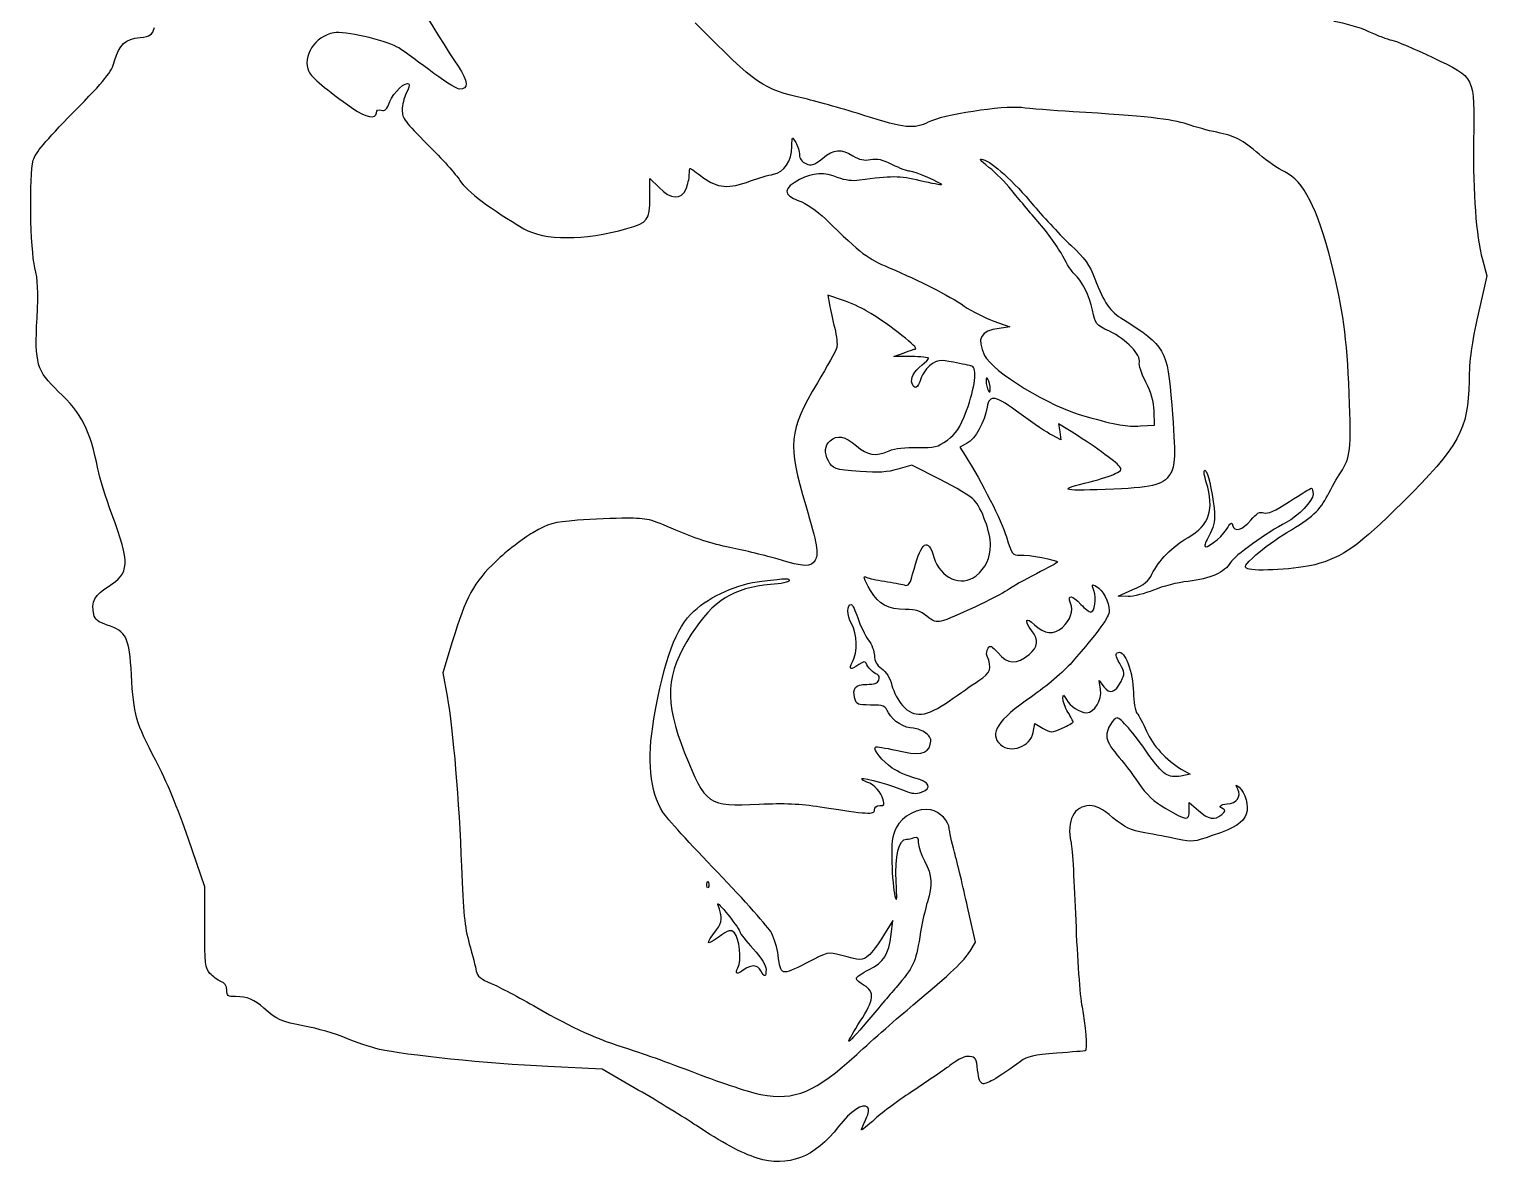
# Model space of a CAD drawing. Extents: x 1 to 150, y -2 to 225.
# Drawn here: x 0.8 to 150.3, y -1.6 to 115.2 of the extents above; entities that cross this region are included whole.
import ezdxf

# ---------------------------------------------------------------- set-up
doc = ezdxf.new("R2010")
doc.units = 0
doc.layers.get('0').update_dxf_attribs({"linetype": 'CONTINUOUS'})

msp = doc.modelspace()

# ---------------------------------------------------------------- linework, layer by layer
at = {"color": 7}
for points in [[(64.455183, 97.916511), (64.455183, 99.868699), (65.390043, 98.933836)], [(149.818455, 91.569746), (150.264617, 89.895352), (149.374148, 85.943517)], [(84.183432, 87.409867), (82.691515, 87.923161), (82.865153, 86.941798)], [(99.722845, 85.245451), (101.364558, 84.643031), (100.262976, 84.493238)], [(91.244245, 81.606422), (89.458308, 81.618037), (90.516641, 81.999315)], [(114.76151, 74.502314), (116.181225, 74.583351), (116.142381, 76.005089)], [(107.29845, 74.132339), (106.353173, 74.700815), (106.47213, 73.890322), (106.591084, 73.079827), (105.697613, 73.533616)], [(96.984262, 72.723682), (96.230035, 72.333654), (96.771375, 71.474129)], [(94.214146, 69.007093), (91.297069, 70.489117), (89.875839, 70.067056)], [(113.477225, 57.012872), (112.477066, 57.037187), (113.984924, 57.709419)], [(44.194783, 52.358351), (43.236097, 49.183351), (43.660089, 46.781807)], [(110.658418, 47.46348), (110.51177, 48.389604), (110.997537, 47.752992)], [(103.758947, 43.074918), (103.928108, 43.976623), (104.763102, 43.483967)], [(118.931634, 39.306526), (119.829961, 38.770708), (118.893349, 38.594998)], [(119.7531, 35.055551), (119.7531, 35.876709), (120.688349, 35.055551)], [(18.811294, 23.084073), (18.808013, 27.222934), (17.140646, 32.117726)], [(97.290636, 20.652232), (97.843144, 21.546209), (97.025748, 25.178322)], [(89.181427, 22.328143), (89.363465, 23.783351), (88.40637, 22.228276)], [(63.264566, 6.39349), (59.560399, 8.535376), (54.004149, 8.804672)]]:
    msp.add_lwpolyline(points, dxfattribs=at)
for points in [[(99.266798, 78.835583)], [(125.741843, 59.84666)], [(70.296924, 27.509565)], [(75.832274, 18.623976)], [(75.435391, -0.583668)]]:
    msp.add_lwpolyline(points, close=True, dxfattribs=at)
for points in [[(36.542221, 125.383351), (37.830173, 122.685548), (42.676178, 114.462343), (44.782909, 111.399696)], [(12.179721, 114.335478), (13.252461, 114.456393), (13.400948, 114.558845), (13.665584, 115.360704)], [(80.330191, 108.06103), (75.940018, 109.080059), (75.572919, 109.333908), (69.080065, 115.8406)], [(134.569774, 116.011407), (135.66118, 115.844735), (137.268524, 115.371375), (138.141649, 114.959495)], [(9.572123, 111.923155), (10.067944, 113.615182), (10.661582, 114.164361), (12.179721, 114.335478)], [(32.05189, 114.819007), (30.103643, 114.453511), (28.772982, 112.387481), (29.482656, 110.829918)], [(38.487567, 113.385232), (37.207875, 114.096509), (33.090377, 115.013827), (32.05189, 114.819007)], [(138.141649, 114.959495), (139.014774, 114.547616), (140.086337, 114.142496), (140.522899, 114.059227)], [(140.522899, 114.059227), (140.959462, 113.975957), (142.845277, 113.175053), (144.7136, 112.279435)], [(41.778846, 111.032211), (40.401364, 112.085858), (38.920288, 113.144718), (38.487567, 113.385232)], [(144.7136, 112.279435), (149.128128, 110.16325), (148.988129, 110.447619), (148.905614, 103.764554)], [(5.335284, 106.647718), (8.689613, 110.071609), (9.224844, 110.738044), (9.572123, 111.923155)], [(29.482656, 110.829918), (29.750546, 110.241961), (31.228824, 109.005449), (33.988534, 107.060955)], [(44.90956, 109.047836), (44.565149, 109.085594), (43.156328, 109.978563), (41.778846, 111.032211)], [(44.782909, 111.399696), (45.830188, 109.877217), (45.880586, 108.941381), (44.90956, 109.047836)], [(37.790758, 107.757039), (38.171673, 108.726753), (39.424557, 109.888629), (39.744407, 109.568779)], [(39.744407, 109.568779), (39.823356, 109.48983), (39.700578, 109.062896), (39.471568, 108.620036)], [(36.896604, 106.875821), (37.277474, 106.754935), (37.472697, 106.947335), (37.790758, 107.757039)], [(39.471568, 108.620036), (39.242556, 108.177177), (39.055183, 107.395476), (39.055183, 106.882922)], [(86.487386, 106.31016), (84.483377, 106.952251), (81.712639, 107.74014), (80.330191, 108.06103)], [(1.229475, 101.7392), (1.430971, 102.487492), (2.432003, 103.684234), (5.335284, 106.647718)], [(33.988534, 107.060955), (35.304643, 106.133622), (36.40935, 105.930465), (36.40935, 106.615764)], [(36.40935, 106.615764), (36.40935, 106.898173), (36.56479, 106.981133), (36.896604, 106.875821)], [(39.055183, 106.882922), (39.055183, 106.05457), (39.34523, 105.663521), (41.665173, 103.364054)], [(92.994168, 105.653155), (91.586391, 104.906252), (90.539017, 105.012008), (86.487386, 106.31016)], [(102.542007, 107.135777), (100.690929, 107.367758), (94.378298, 106.387511), (92.994168, 105.653155)], [(107.846857, 106.719632), (105.736805, 106.847301), (103.349623, 107.034565), (102.542007, 107.135777)], [(119.521637, 105.44543), (118.029538, 105.962797), (115.135951, 106.278609), (107.846857, 106.719632)], [(122.564345, 104.608979), (121.709431, 104.785197), (120.340213, 105.161601), (119.521637, 105.44543)], [(41.665173, 103.364054), (43.100667, 101.94123), (44.588173, 100.274676), (44.970745, 99.660602)], [(77.112172, 100.302751), (78.213302, 100.478291), (79.00098, 101.65996), (79.015654, 103.158351)], [(79.015654, 103.158351), (79.025946, 104.209273), (79.028671, 104.212051), (79.404141, 103.555226)], [(79.404141, 103.555226), (79.612109, 103.191424), (79.786485, 102.623324), (79.791639, 102.292782)], [(126.928388, 102.350226), (125.158706, 103.875694), (124.521301, 104.205603), (122.564345, 104.608979)], [(148.905614, 103.764554), (148.837452, 98.244086), (149.148993, 94.082148), (149.818455, 91.569746)], [(1.396141, 90.722934), (0.922934, 92.584402), (0.808105, 100.174348), (1.229475, 101.7392)], [(79.791639, 102.292782), (79.797487, 101.918114), (80.043996, 101.581088), (80.446256, 101.397808)], [(80.446256, 101.397808), (81.00577, 101.142877), (81.230526, 101.213933), (82.137975, 101.932647)], [(82.137975, 101.932647), (83.366528, 102.905679), (84.040681, 102.964242), (85.269655, 102.204695)], [(85.269655, 102.204695), (85.94049, 101.790098), (86.401759, 101.691292), (87.075976, 101.817773)], [(87.075976, 101.817773), (87.759413, 101.945988), (88.306256, 101.823012), (89.306374, 101.316221)], [(99.218565, 101.007841), (98.297048, 101.734718), (98.114572, 101.970496), (98.584147, 101.827573)], [(98.584147, 101.827573), (99.612908, 101.514458), (101.642272, 99.675323), (103.830583, 97.072934)], [(129.542215, 100.549477), (128.887633, 100.864924), (127.711412, 101.675261), (126.928388, 102.350226)], [(68.160323, 98.795075), (68.34169, 99.232932), (68.490079, 99.887775), (68.490079, 100.250284)], [(68.490079, 100.250284), (68.490079, 100.612795), (68.533698, 100.909393), (68.587009, 100.909393)], [(68.587009, 100.909393), (68.64032, 100.909393), (69.22987, 100.492674), (69.897117, 99.983351)], [(74.773933, 99.618284), (75.574297, 99.917316), (76.626506, 100.225328), (77.112172, 100.302751)], [(83.762519, 99.955379), (82.317593, 100.533525), (81.213553, 100.478516), (79.801016, 99.757992)], [(92.170287, 99.640229), (90.040246, 100.143318), (89.162922, 100.150549), (85.950687, 99.6915)], [(89.306374, 101.316221), (90.035105, 100.946945), (90.843658, 100.643645), (91.103159, 100.642224)], [(91.103159, 100.642224), (91.580843, 100.639578), (94.3531, 99.439611), (94.3531, 99.235456)], [(101.467523, 98.767932), (100.942074, 99.438682), (99.930043, 100.446642), (99.218565, 101.007841)], [(134.323032, 91.19874), (132.871993, 96.893364), (131.480203, 99.615548), (129.542215, 100.549477)], [(44.970745, 99.660602), (45.636206, 98.592455), (48.214052, 96.653683), (51.537336, 94.721939)], [(65.390043, 98.933836), (66.617792, 97.70609), (67.687066, 97.65253), (68.160323, 98.795075)], [(69.897117, 99.983351), (71.347333, 98.876377), (72.547715, 98.786519), (74.773933, 99.618284)], [(79.801016, 99.757992), (78.096711, 98.88864), (78.070689, 98.191765), (79.720078, 97.590541)], [(85.950687, 99.6915), (85.19899, 99.584076), (84.471121, 99.671867), (83.762519, 99.955379)], [(94.3531, 99.235456), (94.3531, 99.174528), (93.370834, 99.356675), (92.170287, 99.640229)], [(104.235216, 95.458576), (103.238438, 96.607969), (101.992975, 98.097179), (101.467523, 98.767932)], [(62.073933, 94.730988), (64.247228, 95.335852), (64.455183, 95.614046), (64.455183, 97.916511)], [(79.720078, 97.590541), (80.488565, 97.310416), (81.567375, 96.571223), (82.44685, 95.722173)], [(82.44685, 95.722173), (86.305292, 91.997212), (86.677183, 91.713069), (88.990339, 90.722651)], [(103.830583, 97.072934), (104.931882, 95.763247), (106.633743, 93.945205), (107.6125, 93.032842)], [(51.537336, 94.721939), (53.636111, 93.501975), (57.670494, 93.505438), (62.073933, 94.730988)], [(106.793313, 91.897729), (106.383138, 92.706801), (105.231994, 94.309181), (104.235216, 95.458576)], [(107.6125, 93.032842), (109.075717, 91.66888), (109.513383, 91.05745), (110.074562, 89.593259)], [(107.954355, 90.082047), (107.725956, 90.2716), (107.203489, 91.088657), (106.793313, 91.897729)], [(136.148405, 77.806291), (135.914813, 83.674461), (135.540491, 86.420799), (134.323032, 91.19874)], [(1.615094, 85.551851), (1.760324, 88.371042), (1.71362, 89.474053), (1.396141, 90.722934)], [(88.990339, 90.722651), (92.231014, 89.335097), (95.034952, 87.902095), (96.680136, 86.792647)], [(109.838606, 86.360635), (109.555455, 87.81764), (108.738384, 89.43136), (107.954355, 90.082047)], [(110.074562, 89.593259), (111.045763, 87.059273), (111.593881, 86.273386), (112.99661, 85.403658)], [(82.865153, 86.941798), (82.960655, 86.402048), (83.203299, 85.310197), (83.404363, 84.51546)], [(86.640784, 86.31323), (86.109794, 86.634069), (85.003984, 87.127554), (84.183432, 87.409867)], [(96.680136, 86.792647), (97.450682, 86.273018), (98.819901, 85.57678), (99.722845, 85.245451)], [(3.799486, 78.038333), (1.574224, 80.171885), (1.373514, 80.862257), (1.615094, 85.551851)], [(91.64112, 82.384575), (92.186781, 82.417438), (89.184557, 84.77622), (86.640784, 86.31323)], [(111.579917, 84.200648), (110.156577, 84.88549), (110.115345, 84.936637), (109.838606, 86.360635)], [(112.99661, 85.403658), (117.263667, 82.757976), (117.533081, 82.283514), (117.95801, 76.666283)], [(149.374148, 85.943517), (148.695881, 82.933418), (148.472528, 81.298124), (148.43688, 79.081268)], [(83.404363, 84.51546), (83.605428, 83.720726), (83.696156, 82.827757), (83.605984, 82.531085)], [(100.262976, 84.493238), (98.327625, 84.230067), (97.929115, 83.494666), (98.768276, 81.734933)], [(114.638532, 81.024259), (114.83381, 81.771011), (113.283595, 83.380916), (111.579917, 84.200648)], [(83.605984, 82.531085), (83.515814, 82.234416), (82.624147, 80.607546), (81.624503, 78.915818)], [(90.516641, 81.999315), (91.098725, 82.209016), (91.60474, 82.382384), (91.64112, 82.384575)], [(91.339646, 78.835851), (91.135994, 79.366565), (91.523013, 80.088552), (92.367052, 80.752474)], [(93.030183, 81.434451), (93.030183, 81.522647), (92.226511, 81.600035), (91.244245, 81.606422)], [(93.279116, 80.789915), (92.872116, 80.500106), (92.402247, 79.848273), (92.234964, 79.341398)], [(92.367052, 80.752474), (92.731775, 81.039364), (93.030183, 81.346254), (93.030183, 81.434451)], [(95.57517, 81.024484), (94.170704, 81.288363), (93.94703, 81.265511), (93.279116, 80.789915)], [(97.461954, 80.642606), (97.280053, 80.691842), (96.430999, 80.863686), (95.57517, 81.024484)], [(98.768276, 81.734933), (99.561708, 80.071087), (105.503215, 76.45994), (109.037475, 75.493486)], [(115.305369, 78.974445), (114.866378, 79.825633), (114.5663, 80.74805), (114.638532, 81.024259)], [(92.234964, 79.341398), (91.907402, 78.348877), (91.59435, 78.172109), (91.339646, 78.835851)], [(96.912856, 76.075715), (97.790257, 78.386093), (98.042669, 80.485419), (97.461954, 80.642606)], [(98.957561, 79.408293), (98.884801, 79.335532), (98.904896, 78.95875), (99.002215, 78.571)], [(99.266798, 78.835583), (99.169479, 79.223333), (99.030322, 79.481053), (98.957561, 79.408293)], [(7.849302, 70.085434), (7.063561, 74.061418), (6.2204, 75.717194), (3.799486, 78.038333)], [(81.624503, 78.915818), (78.655661, 73.891561), (78.54229, 72.700031), (80.427692, 66.337458)], [(99.002215, 78.571), (99.099534, 78.183251), (99.238689, 77.92553), (99.311449, 77.998291)], [(102.524769, 75.67444), (99.850615, 77.653666), (99.252783, 77.780179), (99.031047, 76.413781)], [(99.311449, 77.998291), (99.38421, 78.071051), (99.364117, 78.447834), (99.266798, 78.835583)], [(116.142381, 76.005089), (116.114856, 77.012512), (115.870937, 77.877831), (115.305369, 78.974445)], [(135.268232, 69.697015), (136.303509, 71.26142), (136.380643, 71.972096), (136.148405, 77.806291)], [(148.43688, 79.081268), (148.35691, 74.108082), (147.436914, 72.431582), (141.611239, 66.642959)], [(99.031047, 76.413781), (98.787011, 74.909953), (97.81168, 73.151556), (96.984262, 72.723682)], [(117.95801, 76.666283), (118.360799, 71.341737), (118.337171, 70.386694), (117.781681, 69.538908)], [(94.949677, 73.052781), (95.899401, 73.738624), (96.20263, 74.205542), (96.912856, 76.075715)], [(105.697613, 73.533616), (105.206202, 73.783201), (103.778423, 74.74657), (102.524769, 75.67444)], [(109.037475, 75.493486), (112.470845, 74.55462), (113.265908, 74.416946), (114.76151, 74.502314)], [(82.930704, 72.954843), (83.665388, 73.619722), (84.401594, 73.486179), (85.62185, 72.466684)], [(112.471152, 70.488834), (112.018495, 70.989015), (109.059282, 73.073403), (107.29845, 74.132339)], [(82.751041, 70.927936), (82.313918, 71.758405), (82.375425, 72.452323), (82.930704, 72.954843)], [(85.62185, 72.466684), (86.841423, 71.447761), (87.537216, 71.338882), (88.979105, 71.941341)], [(88.979105, 71.941341), (89.592391, 72.19759), (90.638987, 72.323947), (91.882288, 72.291848)], [(91.882288, 72.291848), (93.670742, 72.245675), (93.916426, 72.306611), (94.949677, 73.052781)], [(86.015005, 69.827902), (83.349155, 70.027768), (83.198047, 70.078695), (82.751041, 70.927936)], [(96.771375, 71.474129), (98.507889, 68.716938), (100.493518, 64.807999), (101.005958, 63.13787)], [(112.170075, 69.608877), (112.885215, 69.972859), (112.899724, 70.015269), (112.471152, 70.488834)], [(9.293607, 65.455226), (8.671786, 67.128715), (8.02185, 69.212309), (7.849302, 70.085434)], [(89.875839, 70.067056), (88.777868, 69.740994), (87.899719, 69.686599), (86.015005, 69.827902)], [(97.702664, 66.900023), (97.38837, 67.243799), (95.818539, 68.191978), (94.214146, 69.007093)], [(111.146127, 67.984605), (106.456583, 67.819656), (106.224464, 67.938467), (109.600693, 68.775654)], [(109.600693, 68.775654), (110.600612, 69.0236), (111.756833, 69.398549), (112.170075, 69.608877)], [(117.781681, 69.538908), (117.035416, 68.399964), (115.989486, 68.154968), (111.146127, 67.984605)], [(121.498794, 68.720467), (121.294755, 69.398438), (121.221087, 69.953143), (121.335091, 69.953143)], [(121.335091, 69.953143), (121.612385, 69.953143), (122.108013, 67.927273), (122.290274, 66.048861)], [(133.95262, 67.394738), (134.326482, 68.132518), (134.918506, 69.168542), (135.268232, 69.697015)], [(119.629134, 63.055675), (121.816744, 64.290287), (122.347821, 65.899369), (121.498794, 68.720467)], [(132.453107, 67.494121), (132.453107, 66.824841), (130.954436, 65.260477), (129.674982, 64.594216)], [(129.771476, 63.563537), (132.342803, 65.091135), (133.16885, 65.848047), (133.95262, 67.394738)], [(130.036991, 66.755253), (131.164444, 67.495446), (132.1693, 68.101059), (132.270005, 68.101059)], [(132.270005, 68.101059), (132.370711, 68.101059), (132.453107, 67.827938), (132.453107, 67.494121)], [(80.427692, 66.337458), (81.613076, 62.337204), (81.773715, 61.412475), (81.403425, 60.720586)], [(99.380183, 62.257162), (99.380183, 63.555142), (98.478094, 66.051851), (97.702664, 66.900023)], [(122.290274, 66.048861), (122.408733, 64.827976), (122.329871, 64.323106), (121.889165, 63.481053)], [(127.414232, 65.591261), (127.84346, 65.45503), (128.501016, 65.746855), (130.036991, 66.755253)], [(141.611239, 66.642959), (137.134595, 62.194787), (135.518575, 61.047352), (132.620221, 60.258997)], [(8.927204, 58.042993), (11.130545, 59.398723), (11.179094, 60.380848), (9.293607, 65.455226)], [(57.04685, 64.819776), (54.471065, 64.618947), (54.136385, 64.526007), (52.451709, 63.543712)], [(62.073933, 65.03607), (60.837006, 65.036242), (58.574818, 64.93891), (57.04685, 64.819776)], [(67.101016, 63.808639), (64.507779, 64.954089), (64.173219, 65.035777), (62.073933, 65.03607)], [(123.55998, 63.864352), (123.976347, 64.559302), (124.134631, 64.673578), (124.201304, 64.327373)], [(129.674982, 64.594216), (127.741122, 63.58718), (124.347311, 61.141584), (123.973534, 60.485721)], [(124.201304, 64.327373), (124.346703, 63.572382), (125.21837, 63.80408), (126.056107, 64.8204)], [(126.056107, 64.8204), (126.674835, 65.571026), (126.962876, 65.734515), (127.414232, 65.591261)], [(52.451709, 63.543712), (51.452351, 62.961007), (49.755727, 61.649319), (48.681434, 60.628848)], [(72.657266, 62.028112), (70.874012, 62.383342), (68.884271, 63.020964), (67.101016, 63.808639)], [(91.538782, 59.817508), (92.297036, 62.665861), (92.96555, 63.062718), (93.578849, 61.028569)], [(101.005958, 63.13787), (101.578365, 61.272298), (101.622188, 61.213495), (102.406746, 61.258191)], [(115.928537, 59.299941), (116.586643, 60.686797), (118.033377, 62.155086), (119.629134, 63.055675)], [(121.340607, 62.209323), (121.340607, 61.727469), (123.038129, 62.993344), (123.55998, 63.864352)], [(121.889165, 63.481053), (121.587458, 62.904582), (121.340607, 62.332301), (121.340607, 62.209323)], [(126.587229, 61.263437), (127.323646, 61.925541), (128.756558, 62.960586), (129.771476, 63.563537)], [(77.590319, 60.819131), (76.40511, 61.179694), (74.185235, 61.723736), (72.657266, 62.028112)], [(97.894579, 59.128589), (98.85458, 59.883725), (99.380183, 60.990604), (99.380183, 62.257162)], [(102.406746, 61.258191), (103.233688, 61.3053), (106.25935, 60.744902), (106.25935, 60.544628)], [(48.681434, 60.628848), (46.38298, 58.44554), (45.593217, 56.989723), (44.194783, 52.358351)], [(81.403425, 60.720586), (81.012284, 59.989728), (80.25207, 60.009376), (77.590319, 60.819131)], [(90.523375, 58.18914), (90.99949, 58.035537), (91.112766, 58.217192), (91.538782, 59.817508)], [(93.578849, 61.028569), (94.225248, 58.88464), (96.379022, 57.93645), (97.894579, 59.128589)], [(106.25935, 60.544628), (106.25935, 60.483811), (105.278428, 59.940851), (104.079524, 59.338054)], [(123.973534, 60.485721), (123.401275, 59.48159), (121.897619, 58.815044), (119.631307, 58.560888)], [(125.741843, 59.84666), (125.307744, 60.033961), (125.409584, 60.204633), (126.587229, 61.263437)], [(132.620221, 60.258997), (131.001595, 59.818728), (126.440303, 59.545294), (125.741843, 59.84666)], [(68.944432, 55.494044), (70.712568, 57.091448), (73.445021, 58.303493), (75.919616, 58.588055)], [(75.919616, 58.588055), (78.583277, 58.894358), (78.742683, 58.895874), (78.742683, 58.614884)], [(78.742683, 58.614884), (78.742683, 58.490715), (77.87948, 58.315625), (76.824454, 58.225793)], [(87.087348, 57.608592), (86.360146, 58.849469), (86.250224, 59.238663), (86.706631, 58.956588)], [(86.706631, 58.956588), (86.866696, 58.857663), (87.670367, 58.683417), (88.492568, 58.569378)], [(88.492568, 58.569378), (89.314766, 58.455338), (90.228629, 58.284232), (90.523375, 58.18914)], [(104.079524, 59.338054), (102.88062, 58.735256), (101.541167, 57.981794), (101.102962, 57.663691)], [(109.978222, 57.611341), (109.726407, 58.273662), (109.744798, 58.305547), (110.229139, 58.046337)], [(113.984924, 57.709419), (115.134401, 58.221877), (115.59635, 58.599906), (115.928537, 59.299941)], [(119.631307, 58.560888), (118.567951, 58.441638), (116.97331, 58.039079), (116.08766, 57.666313)], [(7.431313, 55.168662), (7.152733, 56.429505), (7.552101, 57.196884), (8.927204, 58.042993)], [(76.824454, 58.225793), (73.01303, 57.901266), (70.970021, 56.621251), (68.690741, 53.129744)], [(90.663744, 55.665643), (88.890964, 55.665643), (87.91539, 56.195643), (87.087348, 57.608592)], [(101.102962, 57.663691), (100.197957, 57.006733), (95.367279, 54.733844), (94.328845, 54.476391)], [(107.582266, 56.327101), (107.232839, 57.246168), (107.714756, 57.185928), (108.6406, 56.194809)], [(109.651771, 55.401059), (110.071117, 55.401059), (110.280241, 56.816966), (109.978222, 57.611341)], [(110.229139, 58.046337), (110.881007, 57.697468), (111.551016, 56.435606), (111.551016, 55.556785)], [(116.08766, 57.666313), (115.20201, 57.29355), (114.027315, 56.9995), (113.477225, 57.012872)], [(64.864282, 44.452339), (65.937059, 50.614085), (67.136873, 53.861023), (68.944432, 55.494044)], [(85.120268, 54.222155), (84.646564, 55.10598), (84.636636, 56.194809), (85.102277, 56.194809)], [(85.102277, 56.194809), (85.219133, 56.194809), (85.517868, 55.569731), (85.766137, 54.805747)], [(92.835444, 54.986015), (92.196727, 55.523461), (91.742395, 55.665643), (90.663744, 55.665643)], [(106.754835, 53.838967), (107.582422, 54.609981), (107.886952, 55.525718), (107.582266, 56.327101)], [(111.551016, 55.556785), (111.551016, 54.897211), (110.558704, 53.525796), (107.689973, 50.220663)], [(108.6406, 56.194809), (109.04841, 55.758247), (109.503438, 55.401059), (109.651771, 55.401059)], [(8.814581, 54.078143), (7.851927, 54.388753), (7.551262, 54.625788), (7.431313, 55.168662)], [(11.295399, 48.980873), (11.087297, 52.793307), (10.768871, 53.447572), (8.814581, 54.078143)], [(85.239035, 50.30783), (85.769064, 51.323894), (85.714782, 53.112919), (85.120268, 54.222155)], [(85.766137, 54.805747), (86.014404, 54.041762), (86.500224, 53.037674), (86.845733, 52.574441)], [(94.328845, 54.476391), (93.816112, 54.349274), (93.439385, 54.477714), (92.835444, 54.986015)], [(103.613516, 53.476779), (102.762378, 54.558827), (102.974746, 55.022202), (103.898451, 54.098494)], [(103.898451, 54.098494), (104.864442, 53.132503), (105.895939, 53.038782), (106.754835, 53.838967)], [(68.690741, 53.129744), (66.069509, 49.114422), (65.910071, 46.246584), (68.015339, 40.981268)], [(86.845733, 52.574441), (87.191244, 52.111209), (87.473933, 51.375175), (87.473933, 50.938814)], [(103.328631, 51.058953), (104.274157, 51.85456), (104.354328, 52.534987), (103.613516, 53.476779)], [(87.473933, 50.938814), (87.473933, 50.374156), (87.684941, 49.995175), (88.20585, 49.624255)], [(98.184301, 48.389601), (99.396254, 49.19281), (99.549651, 49.652256), (99.023506, 50.903143)], [(99.023506, 50.903143), (98.931696, 51.121424), (98.975884, 51.478611), (99.121706, 51.696893)], [(99.121706, 51.696893), (99.343813, 52.029363), (99.504376, 51.956883), (100.111116, 51.250252)], [(100.111116, 51.250252), (101.145253, 50.045861), (102.060005, 49.991473), (103.328631, 51.058953)], [(112.635395, 50.119616), (112.151335, 50.98089), (112.131972, 51.130988), (112.48735, 51.267357)], [(112.48735, 51.267357), (113.142633, 51.518815), (113.995483, 49.262146), (114.03553, 47.170819)], [(85.877133, 50.026824), (84.974546, 49.394629), (84.802244, 49.470506), (85.239035, 50.30783)], [(86.621086, 50.154393), (86.544449, 50.384305), (86.336632, 50.348671), (85.877133, 50.026824)], [(87.781392, 48.992671), (87.373206, 49.128733), (86.757481, 49.745209), (86.621086, 50.154393)], [(88.20585, 49.624255), (88.679761, 49.2868), (89.05176, 48.676883), (89.26114, 47.894026)], [(107.689973, 50.220663), (106.894839, 49.304572), (105.117712, 47.799935), (103.561679, 46.725369)], [(112.754693, 48.28255), (113.171264, 49.088111), (113.165533, 49.176363), (112.635395, 50.119616)], [(13.79499, 40.187518), (11.750573, 44.055162), (11.519994, 44.866325), (11.295399, 48.980873)], [(85.466066, 46.536925), (85.191769, 47.629805), (85.494439, 47.992726), (86.680183, 47.992726)], [(86.680183, 47.992726), (87.445329, 47.992726), (87.804575, 48.121594), (87.926712, 48.43988)], [(87.926712, 48.43988), (88.023303, 48.691588), (87.959785, 48.933206), (87.781392, 48.992671)], [(89.26114, 47.894026), (89.438996, 47.229046), (89.931767, 46.296323), (90.35619, 45.821314)], [(95.160155, 46.305674), (96.164712, 47.01527), (97.525578, 47.953038), (98.184301, 48.389601)], [(110.997537, 47.752992), (111.597583, 46.966613), (112.162185, 47.13677), (112.754693, 48.28255)], [(43.660089, 46.781807), (44.275603, 43.29544), (44.890367, 36.018139), (45.133554, 29.339601)], [(87.075304, 45.876059), (85.75671, 45.876059), (85.617592, 45.933191), (85.466066, 46.536925)], [(103.561679, 46.725369), (100.107141, 44.339735), (99.184389, 42.909987), (100.393204, 41.816025)], [(107.318672, 45.142063), (107.028173, 45.618522), (106.794268, 46.246479), (106.79888, 46.53752)], [(106.79888, 46.53752), (106.806473, 47.017006), (106.840171, 47.007322), (107.157745, 46.434351)], [(107.157745, 46.434351), (107.54069, 45.743437), (108.517492, 45.106458), (109.216709, 45.091689)], [(109.216709, 45.091689), (110.00663, 45.074993), (110.823759, 46.419278), (110.658418, 47.46348)], [(114.03553, 47.170819), (114.053945, 46.209447), (114.214227, 45.247885), (114.391723, 45.034017)], [(88.926826, 45.086789), (88.549514, 45.81643), (88.409629, 45.876059), (87.075304, 45.876059)], [(91.49569, 43.488925), (90.539832, 43.498159), (89.373025, 44.223935), (88.926826, 45.086789)], [(90.35619, 45.821314), (91.529985, 44.50761), (92.795286, 44.635185), (95.160155, 46.305674)], [(107.84685, 44.13694), (107.84685, 44.213298), (107.609169, 44.665604), (107.318672, 45.142063)], [(114.391723, 45.034017), (114.569216, 44.820149), (115.003326, 43.999383), (115.35641, 43.210094)], [(65.787061, 34.881352), (64.445713, 37.051697), (64.135675, 40.267403), (64.864282, 44.452339)], [(92.737289, 42.996228), (92.389058, 43.263976), (91.830337, 43.485689), (91.49569, 43.488925)], [(104.763102, 43.483967), (105.578598, 43.002811), (105.62435, 43.003063), (106.722474, 43.494709)], [(106.722474, 43.494709), (107.340879, 43.771577), (107.84685, 44.060581), (107.84685, 44.13694)], [(112.367854, 44.553143), (111.939128, 44.553143), (111.286433, 43.422263), (111.286433, 42.679437)], [(115.556392, 40.848132), (114.004048, 43.058588), (112.717831, 44.553143), (112.367854, 44.553143)], [(93.19628, 41.815515), (93.332385, 42.357799), (93.232097, 42.615779), (92.737289, 42.996228)], [(100.393204, 41.816025), (101.45159, 40.858197), (103.485826, 41.619064), (103.758947, 43.074918)], [(111.286433, 42.679437), (111.286433, 42.242785), (111.680752, 41.533839), (112.340509, 40.784317)], [(115.35641, 43.210094), (116.024062, 41.717603), (117.390339, 40.22585), (118.931634, 39.306526)], [(68.015339, 40.981268), (70.163246, 35.609313), (70.377283, 35.46134), (75.640591, 35.709593)], [(89.304011, 39.409015), (88.280558, 40.118271), (87.318138, 41.310544), (87.567659, 41.560062)], [(87.567659, 41.560062), (87.642465, 41.634868), (88.586268, 41.487998), (89.665003, 41.233685)], [(89.665003, 41.233685), (92.002136, 40.682706), (92.95121, 40.83908), (93.19628, 41.815515)], [(112.340509, 40.784317), (112.920251, 40.125695), (113.902516, 38.839447), (114.523322, 37.925989)], [(118.893349, 38.594998), (117.597145, 38.35183), (117.050061, 38.721226), (115.556392, 40.848132)], [(17.140646, 32.117726), (16.066879, 35.269921), (14.875789, 38.142852), (13.79499, 40.187518)], [(91.603486, 38.389544), (90.894948, 38.564825), (89.860186, 39.023589), (89.304011, 39.409015)], [(86.709634, 37.976326), (86.362029, 38.109218), (86.131704, 38.272027), (86.1978, 38.33812)], [(86.1978, 38.33812), (86.342852, 38.483172), (89.363383, 37.618789), (90.630367, 37.069657)], [(88.38651, 36.152622), (88.140958, 36.958389), (87.473496, 37.684295), (86.709634, 37.976326)], [(92.297523, 36.941167), (93.453254, 37.344059), (93.133669, 38.010999), (91.603486, 38.389544)], [(114.523322, 37.925989), (115.375719, 36.671761), (116.068647, 36.016565), (117.353665, 35.249773)], [(124.726613, 37.247505), (124.461683, 37.744847), (124.475862, 37.767588), (124.855624, 37.454374)], [(124.855624, 37.454374), (125.51932, 36.906978), (125.898241, 35.484263), (125.593684, 34.683216)], [(88.02093, 35.557309), (88.465549, 35.557309), (88.53397, 35.668728), (88.38651, 36.152622)], [(90.630367, 37.069657), (91.30719, 36.776311), (91.730928, 36.743653), (92.297523, 36.941167)], [(123.641321, 35.730968), (124.607611, 35.787044), (125.121829, 36.505586), (124.726613, 37.247505)], [(71.384512, 28.723103), (68.630168, 31.585487), (66.111313, 34.356699), (65.787061, 34.881352)], [(75.640591, 35.709593), (78.274659, 35.833833), (79.826276, 35.766423), (81.917683, 35.436887)], [(81.917683, 35.436887), (86.800232, 34.667555), (87.473933, 34.629548), (87.473933, 35.123419)], [(87.473933, 35.123419), (87.473933, 35.385634), (87.690359, 35.557309), (88.02093, 35.557309)], [(93.273277, 35.125044), (91.976726, 35.384354), (90.325022, 34.529623), (89.703836, 33.277913)], [(95.14685, 33.18863), (95.14685, 33.926248), (94.1582, 34.948061), (93.273277, 35.125044)], [(109.546551, 35.557309), (107.924817, 35.557309), (107.152427, 34.024853), (107.630489, 31.755757)], [(111.928524, 34.3252), (110.807646, 35.247969), (110.209613, 35.557309), (109.546551, 35.557309)], [(117.353665, 35.249773), (119.432104, 34.009531), (119.7531, 33.983546), (119.7531, 35.055551)], [(120.688349, 35.055551), (121.733281, 34.138087), (122.318624, 34.038146), (123.075967, 34.647889)], [(125.593684, 34.683216), (125.256555, 33.796502), (124.52495, 33.333669), (122.115006, 32.482512)], [(123.258829, 35.199103), (122.703995, 35.430143), (122.888939, 35.687307), (123.641321, 35.730968)], [(123.075967, 34.647889), (123.440246, 34.941174), (123.493408, 35.101424), (123.258829, 35.199103)], [(89.703836, 33.277913), (89.289623, 32.443256), (89.205922, 31.777485), (89.2586, 29.736476)], [(95.677601, 30.776915), (95.385689, 31.858482), (95.14685, 32.943752), (95.14685, 33.18863)], [(115.200065, 32.775274), (113.715623, 33.041079), (113.18023, 33.294725), (111.928524, 34.3252)], [(89.698428, 27.785362), (89.546075, 30.368452), (89.969089, 32.117726), (90.746085, 32.117726)], [(90.746085, 32.117726), (90.95989, 32.117726), (91.323152, 32.189994), (91.553334, 32.278325)], [(91.553334, 32.278325), (91.867643, 32.398936), (91.97185, 32.270652), (91.97185, 31.763158)], [(91.97185, 31.763158), (91.97185, 31.391487), (92.269506, 30.527577), (92.633308, 29.843362)], [(107.630489, 31.755757), (107.757172, 31.154476), (107.974757, 27.566893), (108.114013, 23.783351)], [(118.562475, 32.122973), (117.68935, 32.306937), (116.176266, 32.600474), (115.200065, 32.775274)], [(122.115006, 32.482512), (120.265825, 31.829409), (120.056381, 31.808211), (118.562475, 32.122973)], [(97.025748, 25.178322), (96.576182, 27.175984), (95.969516, 29.695352), (95.677601, 30.776915)], [(45.133554, 29.339601), (45.306792, 24.582038), (45.453345, 23.132124), (45.935844, 21.402101)], [(76.920699, 22.508485), (76.630144, 23.064139), (74.138859, 25.860719), (71.384512, 28.723103)], [(89.2586, 29.736476), (89.294279, 28.354028), (89.43988, 26.806215), (89.582154, 26.296893)], [(92.633308, 29.843362), (93.388132, 28.42373), (93.460964, 27.334072), (92.909573, 25.709986)], [(70.435888, 27.1623), (70.34797, 27.074381), (70.285435, 27.230652), (70.296924, 27.509565)], [(70.296913, 27.509565), (70.309613, 27.817792), (70.372303, 27.880485), (70.456764, 27.669419)], [(70.456764, 27.669419), (70.533194, 27.478424), (70.523796, 27.250218), (70.435888, 27.1623)], [(89.582154, 26.296893), (89.778451, 25.594172), (89.806492, 25.95313), (89.698428, 27.785362)], [(71.266016, 22.806176), (71.89833, 23.660777), (71.920613, 24.014856), (71.430039, 25.412417)], [(71.430039, 25.412417), (71.3359, 25.680596), (71.811642, 25.201084), (72.487242, 24.346829)], [(92.909573, 25.709986), (92.697715, 25.085977), (92.343719, 23.458445), (92.122916, 22.093251)], [(72.487242, 24.346829), (73.162843, 23.492574), (73.715607, 22.690164), (73.715607, 22.563693)], [(19.343733, 18.357355), (18.862506, 18.891954), (18.81427, 19.320185), (18.811294, 23.084073)], [(71.451872, 22.053394), (70.164018, 21.167325), (70.136351, 21.279384), (71.266016, 22.806176)], [(73.117146, 22.510829), (72.74986, 22.878116), (72.584583, 22.832716), (71.451872, 22.053394)], [(73.471672, 18.927138), (73.869262, 19.670043), (73.639953, 21.988026), (73.117146, 22.510829)], [(73.715607, 22.563693), (73.715607, 22.437222), (74.31092, 21.676381), (75.038524, 20.872934)], [(77.600278, 20.220755), (77.517067, 20.923351), (77.211256, 21.952828), (76.920699, 22.508485)], [(108.114013, 23.783351), (108.257345, 19.889086), (108.536769, 16.043153), (108.757985, 14.919809)], [(45.935844, 21.402101), (46.260531, 20.237934), (46.582576, 18.975377), (46.651505, 18.596417)], [(88.40637, 22.228276), (87.879965, 21.372986), (87.186929, 20.449265), (86.866291, 20.175564)], [(86.938683, 18.753185), (88.453778, 19.52094), (88.924032, 20.270531), (89.181427, 22.328143)], [(92.122916, 22.093251), (91.697048, 19.460181), (91.479492, 18.996223), (89.689673, 16.904184)], [(75.038524, 20.872934), (75.880539, 19.943151), (76.361441, 19.172693), (76.361441, 18.753466)], [(80.465925, 19.404076), (77.90901, 18.083337), (77.851482, 18.09973), (77.600278, 20.220755)], [(83.982137, 20.229348), (82.747485, 20.576058), (82.724331, 20.570627), (80.465925, 19.404076)], [(86.866291, 20.175564), (86.256275, 19.654851), (86.011716, 19.65941), (83.982137, 20.229348)], [(91.431742, 15.115061), (95.376291, 18.419723), (96.661637, 19.634488), (97.290636, 20.652232)], [(20.468212, 17.541827), (20.140791, 17.667047), (19.634775, 18.034032), (19.343733, 18.357355)], [(46.651505, 18.596417), (46.749422, 18.058101), (47.084245, 17.779987), (48.182363, 17.32484)], [(74.128058, 18.747854), (73.394295, 18.192864), (73.118948, 18.268072), (73.471672, 18.927138)], [(75.832274, 18.623976), (75.499957, 19.244916), (74.847897, 19.292311), (74.128058, 18.747854)], [(76.361441, 18.753466), (76.361441, 17.956826), (76.209252, 17.919586), (75.832274, 18.623976)], [(85.62185, 17.840727), (85.62185, 17.975569), (86.214424, 18.386176), (86.938683, 18.753185)], [(21.063525, 16.646149), (21.063525, 17.095052), (20.868262, 17.388832), (20.468212, 17.541827)], [(21.972342, 15.978143), (21.176949, 15.978143), (21.063525, 16.061513), (21.063525, 16.646149)], [(48.182363, 17.32484), (48.955407, 17.004432), (51.057802, 15.894391), (52.854352, 14.858082)], [(86.4156, 17.12668), (85.979037, 17.384564), (85.62185, 17.705885), (85.62185, 17.840727)], [(86.024387, 13.441767), (87.443209, 15.632033), (87.531885, 16.467275), (86.4156, 17.12668)], [(89.689673, 16.904184), (89.067182, 16.17658), (87.718672, 14.59144), (86.692986, 13.381654)], [(24.857899, 14.807184), (23.938972, 15.663511), (23.163631, 15.978143), (21.972342, 15.978143)], [(85.665683, 10.053839), (87.315064, 11.562453), (89.90979, 13.840002), (91.431742, 15.115061)], [(29.053488, 12.951365), (26.662205, 13.392687), (26.117027, 13.633836), (24.857899, 14.807184)], [(52.854352, 14.858082), (56.440319, 12.78958), (59.228141, 11.528502), (62.150416, 10.65299)], [(108.757985, 14.919809), (109.094537, 13.210789), (109.30608, 10.449653), (109.10362, 10.408423)], [(33.208468, 11.737867), (32.189013, 12.171683), (30.319271, 12.717756), (29.053488, 12.951365)], [(86.692986, 13.381654), (85.667297, 12.171865), (84.830647, 11.278896), (84.833762, 11.397279)], [(84.833762, 11.397279), (84.836884, 11.515659), (85.372657, 12.435681), (86.024387, 13.441767)], [(36.727879, 10.566186), (35.811658, 10.776791), (34.227923, 11.304048), (33.208468, 11.737867)], [(54.004149, 8.804672), (47.851896, 9.102855), (39.301015, 9.974715), (36.727879, 10.566186)], [(62.150416, 10.65299), (63.199756, 10.33861), (66.326496, 9.215049), (69.098729, 8.156191)], [(75.834994, 5.923481), (79.345544, 5.286896), (81.395671, 6.148258), (85.665683, 10.053839)], [(95.346015, 9.004009), (94.685678, 8.499962), (92.971742, 7.322569), (91.537271, 6.387579)], [(97.235801, 9.840447), (96.772349, 9.894253), (96.153399, 9.620298), (95.346015, 9.004009)], [(98.057266, 8.439814), (97.938519, 9.625219), (97.854413, 9.768626), (97.235801, 9.840447)], [(102.46211, 9.333706), (100.399289, 7.801472), (98.996712, 6.966302), (98.609491, 7.03965)], [(106.166277, 10.173687), (103.783455, 9.990061), (103.153395, 9.847183), (102.46211, 9.333706)], [(109.10362, 10.408423), (109.06724, 10.401014), (107.745435, 10.295382), (106.166277, 10.173687)], [(69.098729, 8.156191), (71.870959, 7.097334), (74.90228, 6.092616), (75.834994, 5.923481)], [(98.609491, 7.03965), (98.315396, 7.095358), (98.149915, 7.514931), (98.057266, 8.439814)], [(69.217691, 2.744364), (67.980764, 3.573343), (65.301857, 5.215451), (63.264566, 6.39349)], [(91.537271, 6.387579), (90.102798, 5.452589), (88.304063, 4.121311), (87.540079, 3.429185)], [(86.760852, 4.626224), (86.293031, 5.094044), (85.03331, 4.254471), (83.795264, 2.649736)], [(86.598159, 3.404108), (86.917072, 4.072877), (86.963729, 4.423347), (86.760852, 4.626224)], [(87.540079, 3.429185), (86.776094, 2.737056), (86.151016, 2.237298), (86.151016, 2.318605)], [(86.151016, 2.318605), (86.151016, 2.399914), (86.352229, 2.88839), (86.598159, 3.404108)], [(75.435399, -0.583668), (73.867685, -0.08577), (71.746319, 1.049695), (69.217691, 2.744364)], [(83.795264, 2.649736), (81.352387, -0.516689), (78.589365, -1.58536), (75.435391, -0.583668)]]:
    msp.add_open_spline(points, degree=3, dxfattribs=at)

doc.saveas('drawing.dxf')
